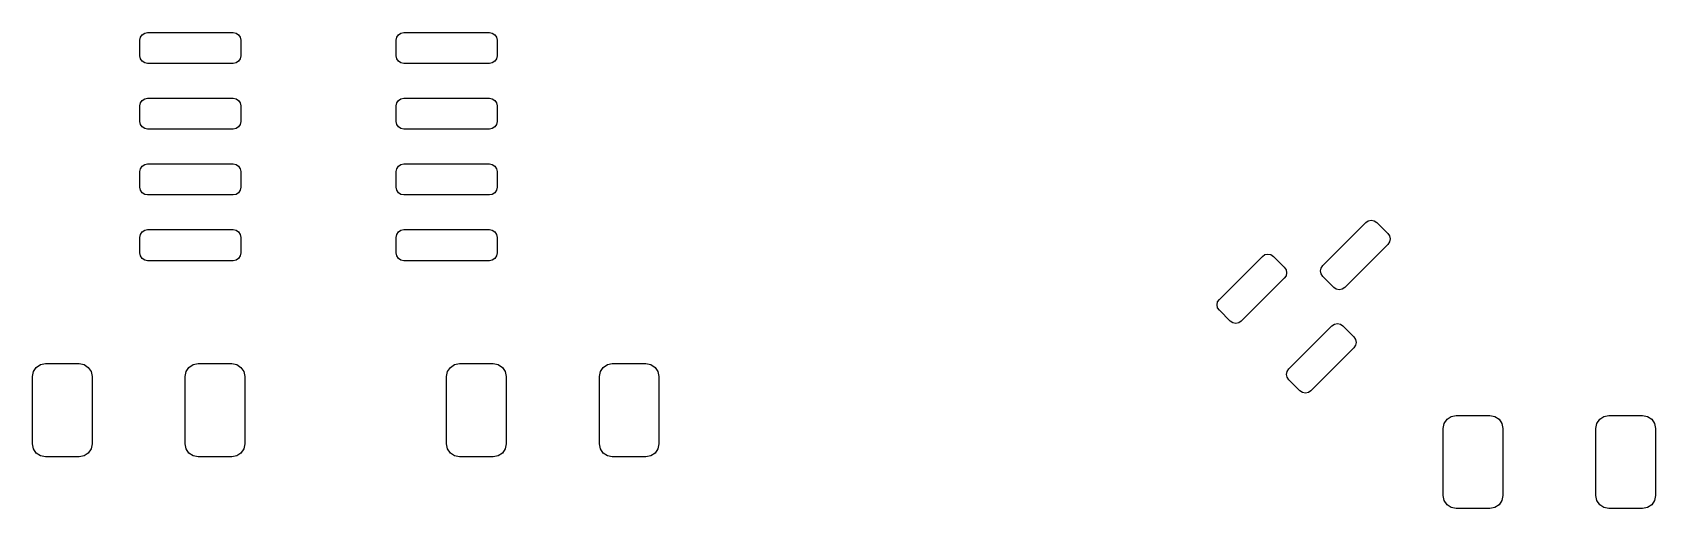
# Model space of a CAD drawing. Header units: millimetres. Extents: x 100.9 to 132.9, y -172.9 to -101.4.
# Drawn here: x 100.95 to 132.3, y -172.9 to -163.7 of the extents above.
import ezdxf

# ---------------------------------------------------------------- set-up
doc = ezdxf.new("R2010")
doc.units = ezdxf.units.MM
doc.layers.add('BLACK', color=250, linetype='CONTINUOUS')

msp = doc.modelspace()

# ---------------------------------------------------------------- linework, layer by layer
at = {"layer": 'BLACK', "linetype": 'CONTINUOUS'}
for p, q in [((103.025, -163.85), (103.036418, -163.792597)), ((103.025, -164.15), (103.025, -163.85)), ((103.036418, -163.792597), (103.068934, -163.743934)), ((103.068934, -163.743934), (103.117597, -163.711418)), ((103.117597, -163.711418), (103.175, -163.7)), ((103.175, -163.7), (104.825, -163.7)), ((104.825, -163.7), (104.882403, -163.711418)), ((104.882403, -163.711418), (104.931066, -163.743934)), ((104.931066, -163.743934), (104.963582, -163.792597)), ((104.963582, -163.792597), (104.975, -163.85)), ((104.975, -163.85), (104.975, -164.15)), ((107.975, -163.85), (107.986418, -163.792597)), ((107.975, -164.15), (107.975, -163.85)), ((107.986418, -163.792597), (108.018934, -163.743934)), ((108.018934, -163.743934), (108.067597, -163.711418)), ((108.067597, -163.711418), (108.125, -163.7)), ((108.125, -163.7), (109.775, -163.7)), ((109.775, -163.7), (109.832403, -163.711418)), ((109.832403, -163.711418), (109.881066, -163.743934)), ((109.881066, -163.743934), (109.913582, -163.792597)), ((109.913582, -163.792597), (109.925, -163.85)), ((109.925, -163.85), (109.925, -164.15)), ((103.036418, -164.207403), (103.025, -164.15)), ((103.068934, -164.256066), (103.036418, -164.207403)), ((103.117597, -164.288582), (103.068934, -164.256066)), ((104.931066, -164.256066), (104.882403, -164.288582)), ((104.963582, -164.207403), (104.931066, -164.256066)), ((104.975, -164.15), (104.963582, -164.207403)), ((107.986418, -164.207403), (107.975, -164.15)), ((108.018934, -164.256066), (107.986418, -164.207403)), ((108.067597, -164.288582), (108.018934, -164.256066)), ((109.881066, -164.256066), (109.832403, -164.288582)), ((109.913582, -164.207403), (109.881066, -164.256066)), ((109.925, -164.15), (109.913582, -164.207403)), ((103.175, -164.3), (103.117597, -164.288582)), ((104.825, -164.3), (103.175, -164.3)), ((104.882403, -164.288582), (104.825, -164.3)), ((108.125, -164.3), (108.067597, -164.288582)), ((109.775, -164.3), (108.125, -164.3)), ((109.832403, -164.288582), (109.775, -164.3)), ((103.025, -165.12), (103.036418, -165.062597)), ((103.025, -165.42), (103.025, -165.12)), ((103.036418, -165.062597), (103.068934, -165.013934)), ((103.068934, -165.013934), (103.117597, -164.981418)), ((103.117597, -164.981418), (103.175, -164.97)), ((103.175, -164.97), (104.825, -164.97)), ((104.825, -164.97), (104.882403, -164.981418)), ((104.882403, -164.981418), (104.931066, -165.013934)), ((104.931066, -165.013934), (104.963582, -165.062597)), ((104.963582, -165.062597), (104.975, -165.12)), ((104.975, -165.12), (104.975, -165.42)), ((107.975, -165.12), (107.986418, -165.062597)), ((107.975, -165.42), (107.975, -165.12)), ((107.986418, -165.062597), (108.018934, -165.013934)), ((108.018934, -165.013934), (108.067597, -164.981418)), ((108.067597, -164.981418), (108.125, -164.97)), ((108.125, -164.97), (109.775, -164.97)), ((109.775, -164.97), (109.832403, -164.981418)), ((109.832403, -164.981418), (109.881066, -165.013934)), ((109.881066, -165.013934), (109.913582, -165.062597)), ((109.913582, -165.062597), (109.925, -165.12)), ((109.925, -165.12), (109.925, -165.42)), ((103.036418, -165.477403), (103.025, -165.42)), ((103.068934, -165.526066), (103.036418, -165.477403)), ((103.117597, -165.558582), (103.068934, -165.526066)), ((104.931066, -165.526066), (104.882403, -165.558582)), ((104.963582, -165.477403), (104.931066, -165.526066)), ((104.975, -165.42), (104.963582, -165.477403)), ((107.986418, -165.477403), (107.975, -165.42)), ((108.018934, -165.526066), (107.986418, -165.477403)), ((108.067597, -165.558582), (108.018934, -165.526066)), ((109.881066, -165.526066), (109.832403, -165.558582)), ((109.913582, -165.477403), (109.881066, -165.526066)), ((109.925, -165.42), (109.913582, -165.477403)), ((103.175, -165.57), (103.117597, -165.558582)), ((104.825, -165.57), (103.175, -165.57)), ((104.882403, -165.558582), (104.825, -165.57)), ((108.125, -165.57), (108.067597, -165.558582)), ((109.775, -165.57), (108.125, -165.57)), ((109.832403, -165.558582), (109.775, -165.57)), ((103.025, -166.39), (103.036418, -166.332597)), ((103.025, -166.69), (103.025, -166.39)), ((103.036418, -166.332597), (103.068934, -166.283934)), ((103.068934, -166.283934), (103.117597, -166.251418)), ((103.117597, -166.251418), (103.175, -166.24)), ((103.175, -166.24), (104.825, -166.24)), ((104.825, -166.24), (104.882403, -166.251418)), ((104.882403, -166.251418), (104.931066, -166.283934)), ((104.931066, -166.283934), (104.963582, -166.332597)), ((104.963582, -166.332597), (104.975, -166.39)), ((104.975, -166.39), (104.975, -166.69)), ((107.975, -166.39), (107.986418, -166.332597)), ((107.975, -166.69), (107.975, -166.39)), ((107.986418, -166.332597), (108.018934, -166.283934)), ((108.018934, -166.283934), (108.067597, -166.251418)), ((108.067597, -166.251418), (108.125, -166.24)), ((108.125, -166.24), (109.775, -166.24)), ((109.775, -166.24), (109.832403, -166.251418)), ((109.832403, -166.251418), (109.881066, -166.283934)), ((109.881066, -166.283934), (109.913582, -166.332597)), ((109.913582, -166.332597), (109.925, -166.39)), ((109.925, -166.39), (109.925, -166.69)), ((103.036418, -166.747403), (103.025, -166.69)), ((103.068934, -166.796066), (103.036418, -166.747403)), ((104.963582, -166.747403), (104.931066, -166.796066)), ((104.975, -166.69), (104.963582, -166.747403)), ((107.986418, -166.747403), (107.975, -166.69)), ((108.018934, -166.796066), (107.986418, -166.747403)), ((109.913582, -166.747403), (109.881066, -166.796066)), ((109.925, -166.69), (109.913582, -166.747403)), ((103.117597, -166.828582), (103.068934, -166.796066)), ((103.175, -166.84), (103.117597, -166.828582)), ((104.825, -166.84), (103.175, -166.84)), ((104.882403, -166.828582), (104.825, -166.84)), ((104.931066, -166.796066), (104.882403, -166.828582)), ((108.067597, -166.828582), (108.018934, -166.796066)), ((108.125, -166.84), (108.067597, -166.828582)), ((109.775, -166.84), (108.125, -166.84)), ((109.832403, -166.828582), (109.775, -166.84)), ((109.881066, -166.796066), (109.832403, -166.828582)), ((125.872443, -168.203293), (126.703293, -167.372443)), ((126.703293, -167.372443), (126.751957, -167.339926)), ((126.751957, -167.339926), (126.809359, -167.328509)), ((126.809359, -167.328509), (126.866761, -167.339926)), ((126.866761, -167.339926), (126.915425, -167.372443)), ((126.915425, -167.372443), (127.127557, -167.584575)), ((103.025, -167.66), (103.036418, -167.602597)), ((103.025, -167.96), (103.025, -167.66)), ((103.036418, -167.602597), (103.068934, -167.553934)), ((103.068934, -167.553934), (103.117597, -167.521418)), ((103.117597, -167.521418), (103.175, -167.51)), ((103.175, -167.51), (104.825, -167.51)), ((104.825, -167.51), (104.882403, -167.521418)), ((104.882403, -167.521418), (104.931066, -167.553934)), ((104.931066, -167.553934), (104.963582, -167.602597)), ((104.963582, -167.602597), (104.975, -167.66)), ((104.975, -167.66), (104.975, -167.96)), ((107.975, -167.66), (107.986418, -167.602597)), ((107.975, -167.96), (107.975, -167.66)), ((107.986418, -167.602597), (108.018934, -167.553934)), ((108.018934, -167.553934), (108.067597, -167.521418)), ((108.067597, -167.521418), (108.125, -167.51)), ((108.125, -167.51), (109.775, -167.51)), ((109.775, -167.51), (109.832403, -167.521418)), ((109.832403, -167.521418), (109.881066, -167.553934)), ((109.881066, -167.553934), (109.913582, -167.602597)), ((109.913582, -167.602597), (109.925, -167.66)), ((109.925, -167.66), (109.925, -167.96)), ((127.127557, -167.584575), (127.160074, -167.633239)), ((127.160074, -167.633239), (127.171491, -167.690641)), ((127.171491, -167.690641), (127.160074, -167.748043)), ((103.036418, -168.017403), (103.025, -167.96)), ((103.068934, -168.066066), (103.036418, -168.017403)), ((104.963582, -168.017403), (104.931066, -168.066066)), ((104.975, -167.96), (104.963582, -168.017403)), ((107.986418, -168.017403), (107.975, -167.96)), ((108.018934, -168.066066), (107.986418, -168.017403)), ((109.913582, -168.017403), (109.881066, -168.066066)), ((109.925, -167.96), (109.913582, -168.017403)), ((123.874866, -168.857367), (124.705716, -168.026517)), ((124.705716, -168.026517), (124.75438, -167.994)), ((124.75438, -167.994), (124.811782, -167.982583)), ((124.811782, -167.982583), (124.869184, -167.994)), ((124.869184, -167.994), (124.917848, -168.026517)), ((124.917848, -168.026517), (125.12998, -168.238649)), ((127.127557, -167.796707), (126.296707, -168.627557)), ((127.160074, -167.748043), (127.127557, -167.796707)), ((103.117597, -168.098582), (103.068934, -168.066066)), ((103.175, -168.11), (103.117597, -168.098582)), ((104.825, -168.11), (103.175, -168.11)), ((104.882403, -168.098582), (104.825, -168.11)), ((104.931066, -168.066066), (104.882403, -168.098582)), ((108.067597, -168.098582), (108.018934, -168.066066)), ((108.125, -168.11), (108.067597, -168.098582)), ((109.775, -168.11), (108.125, -168.11)), ((109.832403, -168.098582), (109.775, -168.11)), ((109.881066, -168.066066), (109.832403, -168.098582)), ((125.12998, -168.238649), (125.162497, -168.287313)), ((125.162497, -168.287313), (125.173914, -168.344715)), ((125.173914, -168.344715), (125.162497, -168.402117)), ((125.828509, -168.309359), (125.839926, -168.251957)), ((125.839926, -168.366761), (125.828509, -168.309359)), ((125.839926, -168.251957), (125.872443, -168.203293)), ((125.12998, -168.450781), (124.29913, -169.281631)), ((125.162497, -168.402117), (125.12998, -168.450781)), ((125.872443, -168.415425), (125.839926, -168.366761)), ((126.084575, -168.627557), (125.872443, -168.415425)), ((126.133239, -168.660074), (126.084575, -168.627557)), ((126.190641, -168.671491), (126.133239, -168.660074)), ((126.248043, -168.660074), (126.190641, -168.671491)), ((126.296707, -168.627557), (126.248043, -168.660074)), ((123.830932, -168.963433), (123.842349, -168.906031)), ((123.842349, -169.020835), (123.830932, -168.963433)), ((123.842349, -168.906031), (123.874866, -168.857367)), ((123.874866, -169.069499), (123.842349, -169.020835)), ((124.086998, -169.281631), (123.874866, -169.069499)), ((124.135662, -169.314148), (124.086998, -169.281631)), ((124.29913, -169.281631), (124.250466, -169.314148)), ((124.193064, -169.325565), (124.135662, -169.314148)), ((124.250466, -169.314148), (124.193064, -169.325565)), ((125.218369, -170.20087), (126.049219, -169.37002)), ((126.049219, -169.37002), (126.097883, -169.337503)), ((126.097883, -169.337503), (126.155285, -169.326086)), ((126.155285, -169.326086), (126.212687, -169.337503)), ((126.212687, -169.337503), (126.261351, -169.37002)), ((126.261351, -169.37002), (126.473483, -169.582152)), ((126.473483, -169.582152), (126.506, -169.630816)), ((126.473483, -169.794284), (125.642633, -170.625134)), ((126.506, -169.74562), (126.473483, -169.794284)), ((126.506, -169.630816), (126.517417, -169.688218)), ((126.517417, -169.688218), (126.506, -169.74562)), ((100.96903, -170.254329), (101.023223, -170.173223)), ((101.023223, -170.173223), (101.104329, -170.11903)), ((101.104329, -170.11903), (101.2, -170.1)), ((101.2, -170.1), (101.85, -170.1)), ((101.85, -170.1), (101.945671, -170.11903)), ((101.945671, -170.11903), (102.026777, -170.173223)), ((102.026777, -170.173223), (102.08097, -170.254329)), ((103.91903, -170.254329), (103.973223, -170.173223)), ((103.973223, -170.173223), (104.054329, -170.11903)), ((104.054329, -170.11903), (104.15, -170.1)), ((104.15, -170.1), (104.8, -170.1)), ((104.8, -170.1), (104.895671, -170.11903)), ((104.895671, -170.11903), (104.976777, -170.173223)), ((104.976777, -170.173223), (105.03097, -170.254329)), ((108.96903, -170.254329), (109.023223, -170.173223)), ((109.023223, -170.173223), (109.104329, -170.11903)), ((109.104329, -170.11903), (109.2, -170.1)), ((109.2, -170.1), (109.85, -170.1)), ((109.85, -170.1), (109.945671, -170.11903)), ((109.945671, -170.11903), (110.026777, -170.173223)), ((110.026777, -170.173223), (110.08097, -170.254329)), ((111.91903, -170.254329), (111.973223, -170.173223)), ((111.973223, -170.173223), (112.054329, -170.11903)), ((112.054329, -170.11903), (112.15, -170.1)), ((112.15, -170.1), (112.8, -170.1)), ((112.8, -170.1), (112.895671, -170.11903)), ((112.895671, -170.11903), (112.976777, -170.173223)), ((112.976777, -170.173223), (113.03097, -170.254329)), ((125.185852, -170.249534), (125.218369, -170.20087)), ((100.95, -170.35), (100.96903, -170.254329)), ((100.95, -171.65), (100.95, -170.35)), ((102.08097, -170.254329), (102.1, -170.35)), ((102.1, -170.35), (102.1, -171.65)), ((103.9, -170.35), (103.91903, -170.254329)), ((103.9, -171.65), (103.9, -170.35)), ((105.03097, -170.254329), (105.05, -170.35)), ((105.05, -170.35), (105.05, -171.65)), ((108.95, -170.35), (108.96903, -170.254329)), ((108.95, -171.65), (108.95, -170.35)), ((110.08097, -170.254329), (110.1, -170.35)), ((110.1, -170.35), (110.1, -171.65)), ((111.9, -170.35), (111.91903, -170.254329)), ((111.9, -171.65), (111.9, -170.35)), ((113.03097, -170.254329), (113.05, -170.35)), ((113.05, -170.35), (113.05, -171.65)), ((125.174435, -170.306936), (125.185852, -170.249534)), ((125.185852, -170.364338), (125.174435, -170.306936)), ((125.218369, -170.413002), (125.185852, -170.364338)), ((125.430501, -170.625134), (125.218369, -170.413002)), ((125.479165, -170.657651), (125.430501, -170.625134)), ((125.536567, -170.669068), (125.479165, -170.657651)), ((125.593969, -170.657651), (125.536567, -170.669068)), ((125.642633, -170.625134), (125.593969, -170.657651)), ((128.273223, -171.173223), (128.354329, -171.11903)), ((128.354329, -171.11903), (128.45, -171.1)), ((128.45, -171.1), (129.1, -171.1)), ((129.1, -171.1), (129.195671, -171.11903)), ((129.195671, -171.11903), (129.276777, -171.173223)), ((131.223223, -171.173223), (131.304329, -171.11903)), ((131.304329, -171.11903), (131.4, -171.1)), ((131.4, -171.1), (132.05, -171.1)), ((132.05, -171.1), (132.145671, -171.11903)), ((132.145671, -171.11903), (132.226777, -171.173223)), ((128.2, -171.35), (128.21903, -171.254329)), ((128.2, -172.65), (128.2, -171.35)), ((128.21903, -171.254329), (128.273223, -171.173223)), ((129.276777, -171.173223), (129.33097, -171.254329)), ((129.33097, -171.254329), (129.35, -171.35)), ((129.35, -171.35), (129.35, -172.65)), ((131.15, -171.35), (131.16903, -171.254329)), ((131.15, -172.65), (131.15, -171.35)), ((131.16903, -171.254329), (131.223223, -171.173223)), ((132.226777, -171.173223), (132.28097, -171.254329)), ((132.28097, -171.254329), (132.3, -171.35)), ((132.3, -171.35), (132.3, -172.65)), ((100.96903, -171.745671), (100.95, -171.65)), ((101.023223, -171.826777), (100.96903, -171.745671)), ((102.08097, -171.745671), (102.026777, -171.826777)), ((102.1, -171.65), (102.08097, -171.745671)), ((103.91903, -171.745671), (103.9, -171.65)), ((103.973223, -171.826777), (103.91903, -171.745671)), ((105.03097, -171.745671), (104.976777, -171.826777)), ((105.05, -171.65), (105.03097, -171.745671)), ((108.96903, -171.745671), (108.95, -171.65)), ((109.023223, -171.826777), (108.96903, -171.745671)), ((110.08097, -171.745671), (110.026777, -171.826777)), ((110.1, -171.65), (110.08097, -171.745671)), ((111.91903, -171.745671), (111.9, -171.65)), ((111.973223, -171.826777), (111.91903, -171.745671)), ((113.03097, -171.745671), (112.976777, -171.826777)), ((113.05, -171.65), (113.03097, -171.745671)), ((101.104329, -171.88097), (101.023223, -171.826777)), ((101.2, -171.9), (101.104329, -171.88097)), ((101.85, -171.9), (101.2, -171.9)), ((101.945671, -171.88097), (101.85, -171.9)), ((102.026777, -171.826777), (101.945671, -171.88097)), ((104.054329, -171.88097), (103.973223, -171.826777)), ((104.15, -171.9), (104.054329, -171.88097)), ((104.8, -171.9), (104.15, -171.9)), ((104.895671, -171.88097), (104.8, -171.9)), ((104.976777, -171.826777), (104.895671, -171.88097)), ((109.104329, -171.88097), (109.023223, -171.826777)), ((109.2, -171.9), (109.104329, -171.88097)), ((109.85, -171.9), (109.2, -171.9)), ((109.945671, -171.88097), (109.85, -171.9)), ((110.026777, -171.826777), (109.945671, -171.88097)), ((112.054329, -171.88097), (111.973223, -171.826777)), ((112.15, -171.9), (112.054329, -171.88097)), ((112.8, -171.9), (112.15, -171.9)), ((112.895671, -171.88097), (112.8, -171.9)), ((112.976777, -171.826777), (112.895671, -171.88097)), ((128.21903, -172.745671), (128.2, -172.65)), ((129.35, -172.65), (129.33097, -172.745671)), ((131.16903, -172.745671), (131.15, -172.65)), ((132.3, -172.65), (132.28097, -172.745671)), ((128.273223, -172.826777), (128.21903, -172.745671)), ((128.354329, -172.88097), (128.273223, -172.826777)), ((128.45, -172.9), (128.354329, -172.88097)), ((129.1, -172.9), (128.45, -172.9)), ((129.195671, -172.88097), (129.1, -172.9)), ((129.276777, -172.826777), (129.195671, -172.88097)), ((129.33097, -172.745671), (129.276777, -172.826777)), ((131.223223, -172.826777), (131.16903, -172.745671)), ((131.304329, -172.88097), (131.223223, -172.826777)), ((131.4, -172.9), (131.304329, -172.88097)), ((132.05, -172.9), (131.4, -172.9)), ((132.145671, -172.88097), (132.05, -172.9)), ((132.226777, -172.826777), (132.145671, -172.88097)), ((132.28097, -172.745671), (132.226777, -172.826777))]:
    msp.add_line(p, q, dxfattribs=at)

doc.saveas('drawing.dxf')
